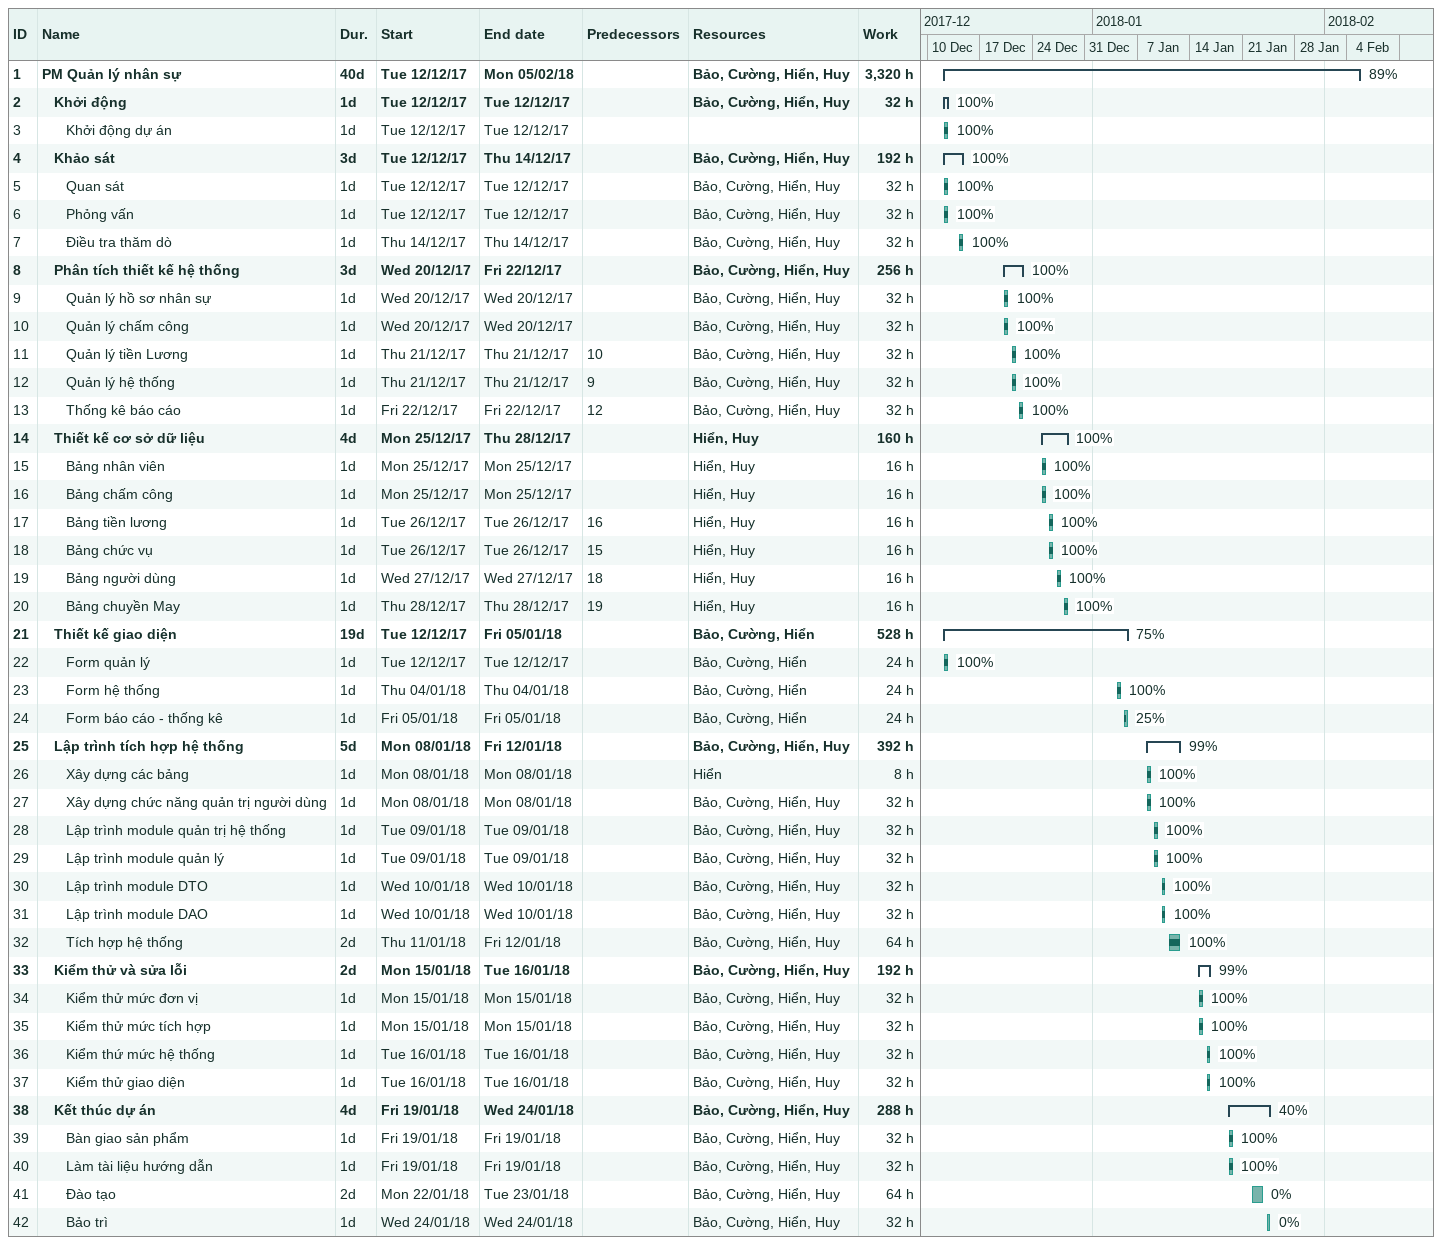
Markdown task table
| ID | Level | Task | Duration | Start | Finish | Predecessors | Resources | % complete | Work (h) |
|---|---|---|---|---|---|---|---|---|---|
| 1 | 1 | **PM Quản lý nhân sự** | 40d | 2017-12-12 | 2018-02-05 |  | Bảo, Cường, Hiển, Huy | 89 | 3320 |
| 2 | 2 | **Khởi động** | 1d | 2017-12-12 | 2017-12-12 |  | Bảo, Cường, Hiển, Huy | 100 | 32 |
| 3 | 3 | Khởi động dự án | 1d | 2017-12-12 | 2017-12-12 |  |  | 100 |  |
| 4 | 2 | **Khảo sát** | 3d | 2017-12-12 | 2017-12-14 |  | Bảo, Cường, Hiển, Huy | 100 | 192 |
| 5 | 3 | Quan sát | 1d | 2017-12-12 | 2017-12-12 |  | Bảo, Cường, Hiển, Huy | 100 | 32 |
| 6 | 3 | Phỏng vấn | 1d | 2017-12-12 | 2017-12-12 |  | Bảo, Cường, Hiển, Huy | 100 | 32 |
| 7 | 3 | Điều tra thăm dò | 1d | 2017-12-14 | 2017-12-14 |  | Bảo, Cường, Hiển, Huy | 100 | 32 |
| 8 | 2 | **Phân tích thiết kế hệ thống** | 3d | 2017-12-20 | 2017-12-22 |  | Bảo, Cường, Hiển, Huy | 100 | 256 |
| 9 | 3 | Quản lý hồ sơ nhân sự | 1d | 2017-12-20 | 2017-12-20 |  | Bảo, Cường, Hiển, Huy | 100 | 32 |
| 10 | 3 | Quản lý chấm công | 1d | 2017-12-20 | 2017-12-20 |  | Bảo, Cường, Hiển, Huy | 100 | 32 |
| 11 | 3 | Quản lý tiền Lương | 1d | 2017-12-21 | 2017-12-21 | 10 | Bảo, Cường, Hiển, Huy | 100 | 32 |
| 12 | 3 | Quản lý hệ thống | 1d | 2017-12-21 | 2017-12-21 | 9 | Bảo, Cường, Hiển, Huy | 100 | 32 |
| 13 | 3 | Thống kê báo cáo | 1d | 2017-12-22 | 2017-12-22 | 12 | Bảo, Cường, Hiển, Huy | 100 | 32 |
| 14 | 2 | **Thiết kế cơ sở dữ liệu** | 4d | 2017-12-25 | 2017-12-28 |  | Hiển, Huy | 100 | 160 |
| 15 | 3 | Bảng nhân viên | 1d | 2017-12-25 | 2017-12-25 |  | Hiển, Huy | 100 | 16 |
| 16 | 3 | Bảng chấm công | 1d | 2017-12-25 | 2017-12-25 |  | Hiển, Huy | 100 | 16 |
| 17 | 3 | Bảng tiền lương | 1d | 2017-12-26 | 2017-12-26 | 16 | Hiển, Huy | 100 | 16 |
| 18 | 3 | Bảng chức vụ | 1d | 2017-12-26 | 2017-12-26 | 15 | Hiển, Huy | 100 | 16 |
| 19 | 3 | Bảng người dùng | 1d | 2017-12-27 | 2017-12-27 | 18 | Hiển, Huy | 100 | 16 |
| 20 | 3 | Bảng chuyền May | 1d | 2017-12-28 | 2017-12-28 | 19 | Hiển, Huy | 100 | 16 |
| 21 | 2 | **Thiết kế giao diện** | 19d | 2017-12-12 | 2018-01-05 |  | Bảo, Cường, Hiển | 75 | 528 |
| 22 | 3 | Form quản lý | 1d | 2017-12-12 | 2017-12-12 |  | Bảo, Cường, Hiển | 100 | 24 |
| 23 | 3 | Form hệ thống | 1d | 2018-01-04 | 2018-01-04 |  | Bảo, Cường, Hiển | 100 | 24 |
| 24 | 3 | Form báo cáo - thống kê | 1d | 2018-01-05 | 2018-01-05 |  | Bảo, Cường, Hiển | 25 | 24 |
| 25 | 2 | **Lập trình tích hợp hệ thống** | 5d | 2018-01-08 | 2018-01-12 |  | Bảo, Cường, Hiển, Huy | 99 | 392 |
| 26 | 3 | Xây dựng các bảng | 1d | 2018-01-08 | 2018-01-08 |  | Hiển | 100 | 8 |
| 27 | 3 | Xây dựng chức năng quản trị người dùng | 1d | 2018-01-08 | 2018-01-08 |  | Bảo, Cường, Hiển, Huy | 100 | 32 |
| 28 | 3 | Lập trình module quản trị hệ thống | 1d | 2018-01-09 | 2018-01-09 |  | Bảo, Cường, Hiển, Huy | 100 | 32 |
| 29 | 3 | Lập trình module quản lý | 1d | 2018-01-09 | 2018-01-09 |  | Bảo, Cường, Hiển, Huy | 100 | 32 |
| 30 | 3 | Lập trình module DTO | 1d | 2018-01-10 | 2018-01-10 |  | Bảo, Cường, Hiển, Huy | 100 | 32 |
| 31 | 3 | Lập trình module DAO | 1d | 2018-01-10 | 2018-01-10 |  | Bảo, Cường, Hiển, Huy | 100 | 32 |
| 32 | 3 | Tích hợp hệ thống | 2d | 2018-01-11 | 2018-01-12 |  | Bảo, Cường, Hiển, Huy | 100 | 64 |
| 33 | 2 | **Kiểm thử và sửa lỗi** | 2d | 2018-01-15 | 2018-01-16 |  | Bảo, Cường, Hiển, Huy | 99 | 192 |
| 34 | 3 | Kiểm thử mức đơn vị | 1d | 2018-01-15 | 2018-01-15 |  | Bảo, Cường, Hiển, Huy | 100 | 32 |
| 35 | 3 | Kiểm thử mức tích hợp | 1d | 2018-01-15 | 2018-01-15 |  | Bảo, Cường, Hiển, Huy | 100 | 32 |
| 36 | 3 | Kiểm thứ mức hệ thống | 1d | 2018-01-16 | 2018-01-16 |  | Bảo, Cường, Hiển, Huy | 100 | 32 |
| 37 | 3 | Kiểm thử giao diện | 1d | 2018-01-16 | 2018-01-16 |  | Bảo, Cường, Hiển, Huy | 100 | 32 |
| 38 | 2 | **Kết thúc dự án** | 4d | 2018-01-19 | 2018-01-24 |  | Bảo, Cường, Hiển, Huy | 40 | 288 |
| 39 | 3 | Bàn giao sản phẩm | 1d | 2018-01-19 | 2018-01-19 |  | Bảo, Cường, Hiển, Huy | 100 | 32 |
| 40 | 3 | Làm tài liệu hướng dẫn | 1d | 2018-01-19 | 2018-01-19 |  | Bảo, Cường, Hiển, Huy | 100 | 32 |
| 41 | 3 | Đào tạo | 2d | 2018-01-22 | 2018-01-23 |  | Bảo, Cường, Hiển, Huy | 0 | 64 |
| 42 | 3 | Bảo trì | 1d | 2018-01-24 | 2018-01-24 |  | Bảo, Cường, Hiển, Huy | 0 | 32 |
